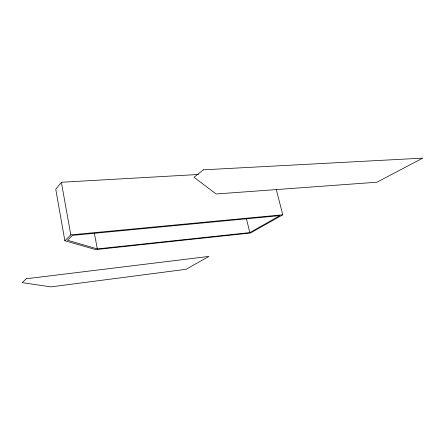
<?xml version="1.0" encoding="UTF-8"?>
<svg xmlns="http://www.w3.org/2000/svg" width="445" height="445" viewBox="0 0 445 445"><rect width="100%" height="100%" fill="white"/><g stroke="black" fill="none" stroke-linecap="round" stroke-linejoin="round"><path stroke-width="0.67" d="M198.531 174.473L61.371 182.266L55.764 189.303L64.859 240.745L95.697 249.606L250.485 233.002L282.798 214.785L276.256 189.576M64.859 240.745L70.811 234.888L282.798 214.785M249.84 232.607L279.883 215.614L72.49 235.377L67.507 240.233L97.316 248.911L249.84 232.607L246.369 218.473M94.357 233.197L97.316 248.911M61.371 182.266L70.811 234.888M26.188 278.776L22.25 282.647L50.997 286.875L186.121 269.286L208.944 256.42L26.188 278.776M203.282 169.834L194.042 177.288L216.103 193.987L376.948 182.211L422.75 158.125L203.282 169.834"/></g></svg>
